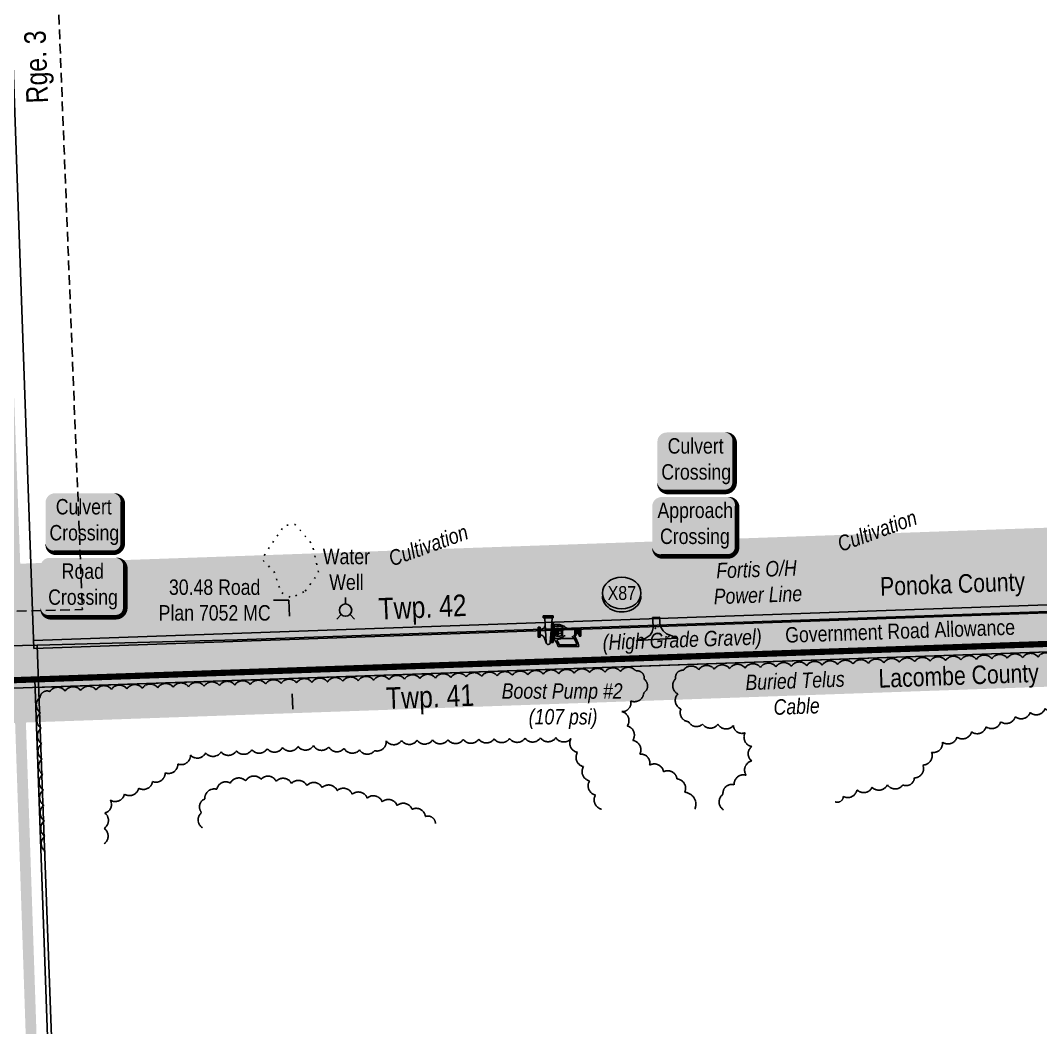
# Model space of a CAD drawing. Extents: x 665644 to 688844, y 5825051 to 5844826.
# Drawn here: x 673879 to 674540, y 5828566 to 5829219 of the extents above; entities that cross this region are included whole.
import ezdxf
from ezdxf.enums import TextEntityAlignment as Align

# ---------------------------------------------------------------- set-up
doc = ezdxf.new("R2010")
doc.units = 0
doc.header["$LTSCALE"] = 5
doc.header["$PDSIZE"] = 0.5
for name, pattern in [('0', [1, 1, 0]), ('BORDER', [44.45, 12.7, -6.35, 12.7, -6.35, 0, -6.35]), ('foc-TOPO', [1, 0.2, -0.8]), ('UG_PIPE', [1.875, 1.25, -0.625])]:
    doc.linetypes.add(name, pattern=pattern)
doc.layers.get('Defpoints').update_dxf_attribs({"color": 9})
doc.layers.add('AS-BOUNDARY', color=7, linetype='BORDER', lineweight=60, true_color=0xcc33ff)
for name, color, linetype in [('AS-PIPE-UG', 44, 'UG_PIPE'), ('AS-POWER', 104, 'foc-POWER'), ('AS-POWER-T', 104, 'Continuous'), ('AS-ROADS', 254, 'Continuous'), ('AS-TELEPHONE', 224, 'foc-TEL'), ('AS-TELEPHONE-T', 224, 'Continuous'), ('CG-NOTES', 7, 'Continuous'), ('D-TXT', 6, 'Continuous'), ('L-33', 7, 'Continuous'), ('L-BD', 7, 'Continuous'), ('L-ROAD-T', 7, 'Continuous'), ('L-SEC', 7, 'Continuous'), ('L-TITLEDB', 4, 'Continuous'), ('L-TITLEDB-T', 4, 'Continuous'), ('P-BUFFER-H 30m', 51, 'Continuous'), ('P-CROSSINGS', 250, 'Continuous'), ('T-BUSH', 110, '0'), ('T-GENERAL', 48, 'foc-TOPO')]:
    doc.layers.add(name, color=color, linetype=linetype)
doc.layers.add('Fresh_POD_to_Rimbey_South', color=7, linetype='Continuous', plot=False)
doc.layers.add('P-PROPOSED-WL4', color=7, linetype='Continuous', true_color=0x5b5bc8)
doc.layers.add('T-TEXT', color=48, linetype='Continuous', lineweight=18)
doc.styles.add('100L', font='ARIALN.TTF', dxfattribs={"height": 11})
doc.styles.add('175L', font='ARIALN.TTF', dxfattribs={"height": 20})
doc.styles.add('240', font='ARIALN.TTF', dxfattribs={"height": 30})
doc.styles.add('80', font='ARIALN.TTF', dxfattribs={"height": 10})
doc.styles.add('80CG', font='ARIALN.TTF', dxfattribs={"height": 10})
doc.styles.add('80L', font='ARIALN.TTF', dxfattribs={"height": 10})
doc.styles.add('80LS', font='ARIALNI.TTF', dxfattribs={"height": 10})
doc.styles.add('Crossing', font='ARIALN.TTF', dxfattribs={"height": 10})
doc.styles.add('foc-LtypeFont', font='ARIALN.TTF', dxfattribs={"height": 7.35})
doc.linetypes.add('foc-POWER', pattern='A,6,-1,["P",foc-LtypeFont,S=0.2,R=0,X=-0.625,Y=-0.75],-1.24,4', length=12.24)
doc.linetypes.add('foc-TEL', pattern='A,2,-1,["T",foc-LtypeFont,S=0.2,R=0,X=-0.425,Y=-0.75],-1.24,8', length=12.24)
doc.linetypes.add('foc-TEL-NOLINE', pattern='A,0,-2,["T",foc-LtypeFont,S=0.2,R=0,X=-0.425,Y=-0.75],-10.24', length=12.24)
doc.dimstyles.new('Compass 5 000', dxfattribs={"dimscale": 5, "dimtxt": 9, "dimasz": 2, "dimexe": 0.2, "dimexo": 0.0625, "dimgap": 0.5, "dimtad": 0, "dimtih": 1, "dimtoh": 1, "dimzin": 0, "dimdsep": 46, "dimtxsty": '80CG', "dimcen": 0.1, "dimse1": 1, "dimse2": 1, "dimclrd": 256, "dimclrt": 256, "dimaunit": 1, "dimadec": 4, "dimazin": 0, "dimtfac": 0.06, "dimtofl": 0, "dimtmove": 0, "dimatfit": 1, "dimfxl": 0.2, "dimtolj": 1, "dimtzin": 0, "dimlwd": -1, "dimarcsym": 0})

# ---------------------------------------------------------------- blocks, each defined once
blk = doc.blocks.new('*U2203')
h = blk.add_hatch(color=59)
edge = h.paths.add_edge_path()
edge.add_line((-21.5, -20), (21.5, -20))
edge.add_arc((21.5, -14), 6, 270, 360)
edge.add_line((27.5, -14), (27.5, 12.5))
edge.add_arc((21.5, 12.5), 6, 0, 90)
edge.add_line((21.5, 18.5), (-21.5, 18.5))
edge.add_arc((-21.5, 12.5), 6, 90, 180)
edge.add_line((-27.5, 12.5), (-27.5, -14))
edge.add_arc((-21.5, -14), 6, 180, 270)
at = {"color": 1, "flags": 128}
blk.add_lwpolyline([(-21.5, -20, 3, 3, 0), (21.5, -20, 3, 3, 0.414214), (27.5, -14, 3, 3, 0), (27.5, 12.5, 3, 0, 0.414214), (21.5, 18.5, 0, 0, 0), (-21.5, 18.5, 0, 0, 0.414214), (-27.5, 12.5, 0, 0, 0), (-27.5, -14, 0, 3, 0.414214)], format="xyseb", close=True, dxfattribs=at)
blk.add_lwpolyline([(-23.92, -61.39, 0, 7.5, 0), (0, 0, 0, 0, 0)], format="xyseb", dxfattribs=at)
at = {"color": 1, "style": '80'}
blk.add_attdef('ENTER_TEXT_001', (-35.99, -5), '', height=10, dxfattribs=at)
blk = doc.blocks.new('*U1229')
h = blk.add_hatch(color=254)
edge = h.paths.add_edge_path()
edge.add_line((-19, -20), (19, -20))
edge.add_arc((19, -14), 6, 270, 360)
edge.add_line((25, -14), (25, 12.5))
edge.add_arc((19, 12.5), 6, 0, 90)
edge.add_line((19, 18.5), (-19, 18.5))
edge.add_arc((-19, 12.5), 6, 90, 180)
edge.add_line((-25, 12.5), (-25, -14))
edge.add_arc((-19, -14), 6, 180, 270)
at = {"color": 160, "flags": 128}
blk.add_lwpolyline([(-19, -20, 3, 3, 0), (19, -20, 3, 3, 0.414214), (25, -14, 3, 3, 0), (25, 12.5, 3, 0, 0.414214), (19, 18.5, 0, 0, 0), (-19, 18.5, 0, 0, 0.414214), (-25, 12.5, 0, 0, 0), (-25, -14, 0, 3, 0.414214)], format="xyseb", close=True, dxfattribs=at)
at = {"color": 160, "style": '80'}
blk.add_attdef('ENTER_TEXT_001', (-26.85, -4.92), '', height=10, dxfattribs=at)
blk = doc.blocks.new('*U2204')
h = blk.add_hatch(color=59)
edge = h.paths.add_edge_path()
edge.add_line((-21.5, -20), (21.5, -20))
edge.add_arc((21.5, -14), 6, 270, 360)
edge.add_line((27.5, -14), (27.5, 12.5))
edge.add_arc((21.5, 12.5), 6, 0, 90)
edge.add_line((21.5, 18.5), (-21.5, 18.5))
edge.add_arc((-21.5, 12.5), 6, 90, 180)
edge.add_line((-27.5, 12.5), (-27.5, -14))
edge.add_arc((-21.5, -14), 6, 180, 270)
at = {"color": 1, "flags": 128}
blk.add_lwpolyline([(-21.5, -20, 3, 3, 0), (21.5, -20, 3, 3, 0.414214), (27.5, -14, 3, 3, 0), (27.5, 12.5, 3, 0, 0.414214), (21.5, 18.5, 0, 0, 0), (-21.5, 18.5, 0, 0, 0.414214), (-27.5, 12.5, 0, 0, 0), (-27.5, -14, 0, 3, 0.414214)], format="xyseb", close=True, dxfattribs=at)
blk.add_lwpolyline([(-42.46, -36.96, 0, 7.5, 0), (0, 0, 0, 0, 0)], format="xyseb", dxfattribs=at)
at = {"color": 1, "style": '80'}
blk.add_attdef('ENTER_TEXT_001', (-35.99, -5), '', height=10, dxfattribs=at)
blk = doc.blocks.new('*D2349')
at = {"layer": 'Defpoints', "color": 0, "transparency": 16777216}
for p in [(674300.88, 5828831.74), (674053.45, 5828823.07), (674301.95, 5828801.39)]:
    blk.add_point(p, dxfattribs=at)
at = {"layer": 'L-TITLEDB-T', "transparency": 16777216}
for p, q in [((674052.73, 5828843.37), (674042.73, 5828843.37)), ((674053.09, 5828833.06), (674052.73, 5828843.37)), ((674054.86, 5828782.72), (674055.21, 5828772.73))]:
    blk.add_line(p, q, dxfattribs=at)
for points in [[(674054.76, 5828833.12), (674051.43, 5828833), (674053.45, 5828823.07)], [(674056.53, 5828782.78), (674053.19, 5828782.66), (674054.51, 5828792.72)]]:
    blk.add_solid(points, dxfattribs=at)
at = {"layer": 'L-TITLEDB-T', "transparency": 16777216, "insert": (674004.61, 5828843.37), "char_height": 10, "attachment_point": 5, "style": '80CG'}
blk.add_mtext('\\A1;30.48 Road\\PPlan 7052 MC', dxfattribs=at)
blk = doc.blocks.new('xing2')
h = blk.add_hatch(color=50)
h.dxf.hatch_style = 1
edge = h.paths.add_edge_path()
edge.add_ellipse((0, 0), major_axis=(-12.5, 0), ratio=0.816297, start_angle=0, end_angle=360)
h = blk.add_hatch(color=250)
h.dxf.hatch_style = 1
edge = h.paths.add_edge_path()
edge.add_ellipse((0, -2.05), major_axis=(-12.5, 0), ratio=0.816297, start_angle=0, end_angle=180)
edge.add_line((12.5, -2.05), (12.5, 0))
edge.add_ellipse((0, 0), major_axis=(-12.5, 0), ratio=0.816297, start_angle=0, end_angle=180, ccw=False)
edge.add_line((-12.5, 0), (-12.5, -2.05))
at = {"color": 250}
blk.add_ellipse((0, 0), major_axis=(-12.5, 0), ratio=0.816297, dxfattribs=at)
blk.add_ellipse((0, -2.05), major_axis=(-12.5, 0), ratio=0.816297, start_param=0, end_param=3.141593, dxfattribs=at)
at = {"color": 250, "style": 'Crossing'}
blk.add_attdef('CROSSING', text='', height=9, dxfattribs=at).set_placement((0.09, 0.02), align=Align.MIDDLE_CENTER)
at = {"color": 250, "style": 'Crossing', "flags": 1}
for tag, p in [('OWNER', (0.09, -12.49)), ('DESCRIPTION', (0.09, -25.77)), ('LOCATION', (0.09, -39.3)), ('DWG_REF', (0.09, -52.84))]:
    blk.add_attdef(tag, text='', height=9, dxfattribs=at).set_placement(p, align=Align.MIDDLE_CENTER)
blk = doc.blocks.new('WAT')
h = blk.add_hatch(color=255)
h.dxf.hatch_style = 1
edge = h.paths.add_edge_path()
edge.add_arc((0, 0), 0.9, 0, 360)
at = {"color": 170}
for p, q in [((0, 0.82), (0, 1.63)), ((-0.58, -0.58), (-1.15, -1.15)), ((0.58, -0.58), (1.15, -1.15))]:
    blk.add_line(p, q, dxfattribs=at)
blk.add_circle((0, 0), 0.8, dxfattribs=at)
blk = doc.blocks.new('A$C32476C2E')
for p, q in [((-61.9, 54.2), (-61.9, 47.2)), ((-61.9, 54.2), (-26.7, 54.2)), ((-61.9, 50.7), (-26.7, 50.7)), ((-61.9, 47.2), (-26.7, 47.2)), ((-51.3, -37.8), (-56.6, 46.4)), ((-37.3, -37.2), (-31, 46.6)), ((-26.7, 47.2), (-26.7, 54.2)), ((-72.4, 15.5), (-79.5, 15.5)), ((-79.5, 15.5), (-79.5, -19.6)), ((-76, 15.5), (-76, -19.6)), ((-72.4, 15.5), (-72.4, -19.6)), ((-32, -2.1), (-32, 33.1)), ((-27.6, 33.1), (-32, 33.1)), ((-27.6, 24.3), (-27.6, 33.1)), ((-27.6, -2.1), (-27.6, 24.3)), ((-23.2, 24.3), (-27.6, 24.3)), ((-23.2, -2.1), (-23.2, 24.3)), ((-19.7, -2.1), (-19.7, 6.8)), ((-19.7, 4.3), (-13.4, 4.3)), ((-13.4, 6.8), (-9.9, 6.8)), ((-13.4, -2.1), (-13.4, 6.8)), ((-9.9, -2.1), (-9.9, 6.8)), ((-9.9, 2.3), (1.4, 2.3)), ((1.4, 4.2), (3.1, 5.9)), ((1.4, -2.1), (1.4, 4.2)), ((3.1, -2.1), (3.1, 8.5)), ((5.3, -2.1), (5.3, 8.8)), ((50.6, 10.2), (29.5, 10.2)), ((47.1, -14.4), (47.1, 10.2)), ((50.6, -14.4), (50.6, 10.2)), ((54.1, 3.2), (50.6, 6.7)), ((54.1, -7.3), (54.1, 3.2)), ((59.4, 2.3), (54.1, 2.3)), ((62.9, 5), (59.4, 5)), ((59.4, -9.1), (59.4, 5)), ((62.9, -16.1), (62.9, 12)), ((62.9, 12), (68.2, 12)), ((68.2, -16.1), (68.2, 12)), ((-72.4, -19.6), (-79.5, -19.6)), ((-51.1, -39.2), (-57.1, -22.7)), ((-32, -2.1), (-32, -37.2)), ((-27.6, -2.1), (-27.6, -28.4)), ((-27.6, -28.4), (-27.6, -37.2)), ((-23.2, -28.4), (-27.6, -28.4)), ((-23.2, -2.1), (-23.2, -28.4)), ((-19.7, -2.1), (-19.7, -10.9)), ((-19.7, -8.4), (-13.4, -8.4)), ((-13.4, -2.1), (-13.4, -10.9)), ((-13.4, -10.9), (-9.9, -10.9)), ((4.3, -24.1), (-10.6, -26.9)), ((-9.9, -2.1), (-9.9, -10.9)), ((-9.9, -6.5), (1.4, -6.5)), ((1.4, -2.1), (1.4, -8.3)), ((1.4, -8.3), (3.1, -10)), ((3.1, -2.1), (3.1, -12.6)), ((4.3, -18.7), (4.3, -24.1)), ((4.3, -24.1), (45.7, -24.1)), ((5.3, -2.1), (5.3, -12.9)), ((50.6, -14.4), (45.3, -14.4)), ((54.1, -7.3), (50.6, -10.8)), ((59.4, -6.5), (54.1, -6.5)), ((62.9, -9.1), (59.4, -9.1)), ((62.9, -16.1), (68.2, -16.1)), ((-27.6, -37.2), (-37.3, -37.2)), ((-10.2, -51.1), (61.2, -51.1)), ((54.9, -45.8), (-6.2, -45.8)), ((4.3, -49), (2.2, -51.1)), ((39.4, -49), (4.3, -49)), ((39.4, -49), (41.5, -51.1))]:
    blk.add_line(p, q)
for centre, radius, start, end in [((-57.3, 46.5), 0.664, 348.3965, 77.2723), ((-30.3, 46.4), 0.729, 94.5399, 183.8661), ((-70.7, 24.3), 16, 263.5945, 348.0269), ((-14.1, -21.6), 46.8, 56.1901, 101.1901), ((-14.1, -21.6), 40.7, 56.1901, 102.9092), ((-13.7, 6), 6.05, 82.5569, 172.5569), ((-13.8, -30.6), 42.6, 66.5291, 88.7878), ((3.5, 13.4), 4.89, 265.5774, 292.9639), ((6.9, 5.5), 3.68, 95.1632, 112.9639), ((13.4, 17.3), 7.11, 226.6908, 273.7462), ((29.2, 35), 24.7, 225.6986, 270.6986), ((-71, -26.8), 14.5, 16.3708, 95.5387), ((-14.1, 17.5), 40.7, 257.0908, 303.8099), ((-52.7, -60.4), 43.5, 12.3381, 47.3381), ((-13.7, -10.1), 6.05, 187.4431, 277.4431), ((-9.9, -30.4), 3.52, 100.7582, 215.0512), ((-13.8, 26.5), 42.6, 271.2122, 293.4709), ((-52.7, -60.4), 48.7, 17.3819, 35.0512), ((3.5, -17.5), 4.89, 67.0361, 94.4226), ((6.9, -9.6), 3.68, 247.0361, 264.8368), ((13.4, -21.5), 7.11, 86.2538, 133.3092), ((-10.2, -60.7), 66.8, 12.8303, 42.6217), ((-10.2, -60.7), 72.1, 7.6217, 42.6217), ((-44.3, -37.5), 7.04, 182.3453, 2.3453)]:
    blk.add_arc(centre, radius, start, end)

msp = doc.modelspace()

# ---------------------------------------------------------------- hatches: boundary and pattern name
at = {"layer": 'AS-ROADS'}
h = msp.add_hatch(color=256, dxfattribs=at)
h.dxf.hatch_style = 1
h.paths.add_polyline_path([(674288.328, 5828832.151), (674292.78, 5828832.418), (674293.314, 5828826.456), (674295.184, 5828823.519), (674297.41, 5828821.562), (674300.882, 5828820.316), (674304.088, 5828818.803), (674278.088, 5828817.112), (674283.608, 5828818.447), (674286.725, 5828820.672), (674288.061, 5828822.896), (674288.684, 5828825.388), (674288.506, 5828830.816)])
at = {"layer": 'P-BUFFER-H 30m'}
h = msp.add_hatch(color=256, dxfattribs=at)
h.dxf.hatch_style = 1
edge = h.paths.add_edge_path()
edge.add_line((666009.192, 5827543.733), (666003.067, 5827535.89))
edge.add_line((666003.067, 5827535.89), (665942.142, 5827473.312))
edge.add_arc((665977.967, 5827438.432), 50, 135.7667, 181.939185)
edge.add_line((665927.996, 5827436.741), (665928.647, 5827417.504))
edge.add_line((665928.647, 5827417.504), (665858.673, 5827415.076))
edge.add_line((665858.673, 5827415.076), (665848.648, 5827703.844))
edge.add_line((665848.648, 5827703.844), (665829.66, 5828249.421))
edge.add_arc((665942.312, 5828253.201), 112.715, 136.013473, 181.921699, ccw=False)
edge.add_line((665861.213, 5828331.48), (665952.824, 5828426.391))
edge.add_arc((666033.077, 5828349.035), 111.465, 92.029947, 136.0531, ccw=False)
edge.add_line((666029.129, 5828460.43), (666763.716, 5828486.374))
edge.add_arc((666761.951, 5828536.343), 50, 272.022692, 335.20661)
edge.add_line((666807.342, 5828515.375), (667390.232, 5828536.212))
edge.add_line((667390.232, 5828536.212), (667545.778, 5828541.674))
edge.add_arc((667589.622, 5828565.71), 50, 208.731337, 271.999633)
edge.add_line((667591.367, 5828515.74), (668192.996, 5828536.745))
edge.add_line((668192.996, 5828536.745), (668987.773, 5828564.747))
edge.add_arc((668986.012, 5828614.716), 50, 272.017842, 335.235753)
edge.add_line((669031.414, 5828593.772), (669696.261, 5828617.102))
edge.add_arc((669740.082, 5828641.18), 50, 208.78768, 272.009739)
edge.add_line((669741.835, 5828591.211), (669818.198, 5828593.891))
edge.add_line((669818.198, 5828593.891), (670620.542, 5828621.926))
edge.add_line((670620.542, 5828621.926), (671177.684, 5828641.55))
edge.add_arc((671175.924, 5828691.519), 50, 272.017221, 298.322672)
edge.add_line((671199.646, 5828647.505), (671317.002, 5828651.615))
edge.add_line((671317.002, 5828651.615), (671420.483, 5828655.241))
edge.add_arc((671441.065, 5828700.808), 50, 245.69213, 272.006668)
edge.add_line((671442.816, 5828650.839), (672244.847, 5828678.94))
edge.add_line((672244.847, 5828678.94), (672264.955, 5828679.647))
edge.add_line((672264.955, 5828679.647), (673067.43, 5828707.876))
edge.add_line((673067.43, 5828707.876), (673434.856, 5828720.801))
edge.add_arc((673433.098, 5828770.77), 50, 272.014618, 335.237588)
edge.add_line((673478.5, 5828749.827), (673868.927, 5828763.561))
edge.add_line((673868.927, 5828763.561), (673889.027, 5828764.268))
edge.add_line((673889.027, 5828764.268), (674693.164, 5828792.467))
edge.add_line((674693.164, 5828792.467), (675500.312, 5828820.755))
edge.add_arc((675498.561, 5828870.724), 50, 272.007238, 280.2186)
edge.add_arc((675512.664, 5828871.243), 50, 263.992744, 272.089817)
edge.add_line((675514.487, 5828821.276), (675529.103, 5828821.809))
edge.add_arc((675572.891, 5828845.947), 50, 208.865365, 272.090012)
edge.add_line((675574.715, 5828795.98), (676318.375, 5828823.119))
edge.add_arc((676316.552, 5828873.086), 50, 272.090012, 298.401966)
edge.add_line((676340.335, 5828829.104), (676355.733, 5828829.666))
edge.add_arc((676376.247, 5828875.264), 50, 245.777107, 272.090777)
edge.add_line((676378.071, 5828825.297), (677089.349, 5828851.264))
edge.add_line((677089.349, 5828851.264), (677192.264, 5828855.477))
edge.add_line((677192.264, 5828855.477), (677189.938, 5828908.346))
edge.add_arc((677139.986, 5828906.148), 50, 2.519115, 92.090777)
edge.add_line((677138.162, 5828956.115), (676399.458, 5828929.147))
edge.add_arc((676378.945, 5828883.548), 50, 65.778516, 92.089536)
edge.add_line((676377.122, 5828933.515), (676311.431, 5828931.118))
edge.add_arc((676313.254, 5828881.152), 50, 92.089536, 118.402505)
edge.add_line((676289.471, 5828925.133), (675618.565, 5828900.649))
edge.add_arc((675574.778, 5828876.511), 50, 28.865443, 92.089939)
edge.add_line((675572.954, 5828926.478), (675563.641, 5828926.138))
edge.add_line((675563.641, 5828926.138), (675558.345, 5829067.321))
edge.add_arc((675508.381, 5829065.447), 50, 2.148269, 92.148212)
edge.add_line((675506.506, 5829115.412), (675486.408, 5829114.658))
edge.add_arc((675488.282, 5829064.693), 50, 92.148212, 182.148281)
edge.add_line((675438.317, 5829062.819), (675443.606, 5828921.831))
edge.add_line((675443.606, 5828921.831), (674689.556, 5828895.403))
edge.add_line((674689.556, 5828895.403), (673885.412, 5828867.204))
edge.add_line((673885.412, 5828867.204), (673865.306, 5828866.497))
edge.add_line((673865.306, 5828866.497), (673427.271, 5828851.088))
edge.add_arc((673429.028, 5828801.119), 50, 92.014647, 155.237557)
edge.add_line((673383.626, 5828822.062), (673063.809, 5828810.812))
edge.add_line((673063.809, 5828810.812), (672261.334, 5828782.583))
edge.add_line((672261.334, 5828782.583), (672241.233, 5828781.876))
edge.add_line((672241.233, 5828781.876), (671464.35, 5828754.656))
edge.add_arc((671443.768, 5828709.089), 50, 65.691921, 92.006853)
edge.add_line((671442.017, 5828759.058), (671313.396, 5828754.551))
edge.add_line((671313.396, 5828754.551), (671174.332, 5828749.681))
edge.add_arc((671176.082, 5828699.712), 50, 92.005828, 118.333837)
edge.add_line((671152.351, 5828743.722), (670616.93, 5828724.863))
edge.add_line((670616.93, 5828724.863), (669814.594, 5828696.828))
edge.add_line((669814.594, 5828696.828), (669785.832, 5828695.818))
edge.add_arc((669742.011, 5828671.74), 50, 28.787701, 92.009719)
edge.add_line((669740.258, 5828721.709), (669011.371, 5828696.132))
edge.add_arc((669013.124, 5828646.163), 50, 92.009719, 92.155612)
edge.add_line((669011.243, 5828696.128), (668980.075, 5828694.954))
edge.add_arc((668981.956, 5828644.99), 50, 92.155612, 155.142438)
edge.add_line((668936.588, 5828666.008), (668189.385, 5828639.682))
edge.add_line((668189.385, 5828639.682), (667635.387, 5828620.34))
edge.add_arc((667591.538, 5828596.314), 50, 28.718841, 92.011346)
edge.add_line((667589.783, 5828646.283), (667386.586, 5828639.147))
edge.add_line((667386.586, 5828639.147), (666756.08, 5828616.609))
edge.add_arc((666757.866, 5828566.641), 50, 92.047269, 155.180377)
edge.add_line((666712.484, 5828587.629), (666025.494, 5828563.366))
edge.add_arc((666033.062, 5828349.069), 214.43, 92.022692, 136.045845)
edge.add_line((665878.694, 5828497.902), (665787.104, 5828403.013))
edge.add_arc((665942.312, 5828253.201), 215.715, 136.013473, 181.934244)
edge.add_arc((665776.691, 5828247.607), 50, 181.934244, 181.99327)
edge.add_line((665726.721, 5828245.868), (665745.71, 5827700.266))
edge.add_line((665745.71, 5827700.266), (665757.47, 5827361.533))
edge.add_line((665757.47, 5827361.533), (665757.574, 5827358.535))
edge.add_arc((665807.544, 5827360.27), 50, 181.988415, 271.9875)
edge.add_line((665809.278, 5827310.3), (665862.247, 5827312.138))
edge.add_line((665862.247, 5827312.138), (665985.206, 5827316.405))
edge.add_arc((665983.472, 5827366.375), 50, 271.9875, 362.042067)
edge.add_line((666033.441, 5827368.156), (666032.177, 5827403.589))
edge.add_line((666032.177, 5827403.589), (666031.701, 5827417.647))
edge.add_line((666031.701, 5827417.647), (666072.442, 5827459.493))
edge.add_line((666072.442, 5827459.493), (666106.054, 5827458.849))
edge.add_arc((666107.012, 5827508.84), 50, 268.901432, 294.660224)
edge.add_line((666127.874, 5827463.4), (666172.459, 5827483.869))
edge.add_line((666172.459, 5827483.869), (666350.016, 5827525.676))
edge.add_arc((666338.557, 5827574.345), 50, 283.2493, 405.413231)
edge.add_line((666373.656, 5827609.954), (666371.132, 5827612.442))
edge.add_arc((666336.033, 5827576.833), 50, 45.413231, 103.2493)
edge.add_line((666324.573, 5827625.502), (666143.698, 5827582.914))
edge.add_arc((666155.158, 5827534.245), 50, 103.2493, 114.660224)
edge.add_line((666134.296, 5827579.685), (666133.685, 5827579.404))
edge.add_arc((666084.581, 5827569.982), 50, 10.861937, 62.58611)
edge.add_line((666107.602, 5827614.367), (666099.432, 5827618.605))
edge.add_arc((666076.411, 5827574.22), 50, 62.58611, 152.58611)
edge.add_line((666032.026, 5827597.24), (666030.645, 5827594.577))
edge.add_arc((666075.03, 5827571.557), 50, 152.58611, 184.80847)
edge.add_line((666025.206, 5827567.365), (666021.831, 5827559.92))
edge.add_line((666021.831, 5827559.92), (666009.192, 5827543.733))
at = {"layer": 'P-PROPOSED-WL4'}
h = msp.add_hatch(color=256, dxfattribs=at)
h.dxf.hatch_style = 1
edge = h.paths.add_edge_path()
edge.add_line((677138.894, 5828906.615), (676379.135, 5828878.371))
edge.add_line((676379.135, 5828878.371), (676378.945, 5828883.548))
edge.add_line((676378.945, 5828883.548), (676313.254, 5828881.152))
edge.add_line((676313.254, 5828881.152), (676313.444, 5828875.975))
edge.add_line((676313.444, 5828875.975), (675575.78, 5828849.054))
edge.add_line((675575.78, 5828849.054), (675574.778, 5828876.511))
edge.add_line((675574.778, 5828876.511), (675515.549, 5828874.35))
edge.add_line((675515.549, 5828874.35), (675508.381, 5829065.447))
edge.add_line((675508.381, 5829065.447), (675488.282, 5829064.693))
edge.add_line((675488.282, 5829064.693), (675495.45, 5828873.617))
edge.add_line((675495.45, 5828873.617), (674691.307, 5828845.434))
edge.add_line((674691.307, 5828845.434), (673887.164, 5828817.235))
edge.add_line((673887.164, 5828817.235), (673867.064, 5828816.528))
edge.add_line((673867.064, 5828816.528), (673429.028, 5828801.119))
edge.add_line((673429.028, 5828801.119), (673429.994, 5828773.662))
edge.add_line((673429.994, 5828773.662), (673065.567, 5828760.843))
edge.add_line((673065.567, 5828760.843), (672263.092, 5828732.614))
edge.add_line((672263.092, 5828732.614), (672242.991, 5828731.907))
edge.add_line((672242.991, 5828731.907), (671443.955, 5828703.911))
edge.add_line((671443.955, 5828703.911), (671443.768, 5828709.089))
edge.add_line((671443.768, 5828709.089), (671315.147, 5828704.582))
edge.add_line((671315.147, 5828704.582), (671176.082, 5828699.712))
edge.add_line((671176.082, 5828699.712), (671173.893, 5828694.449))
edge.add_line((671173.893, 5828694.449), (670618.69, 5828674.894))
edge.add_line((670618.69, 5828674.894), (669816.34, 5828646.858))
edge.add_line((669816.34, 5828646.858), (669742.974, 5828644.284))
edge.add_line((669742.974, 5828644.284), (669742.011, 5828671.74))
edge.add_line((669742.011, 5828671.74), (669013.124, 5828646.163))
edge.add_line((669013.124, 5828646.163), (668981.956, 5828644.99))
edge.add_line((668981.956, 5828644.99), (668982.91, 5828617.609))
edge.add_line((668982.91, 5828617.609), (668191.145, 5828589.713))
edge.add_line((668191.145, 5828589.713), (667592.514, 5828568.812))
edge.add_line((667592.514, 5828568.812), (667591.538, 5828596.314))
edge.add_line((667591.538, 5828596.314), (667388.341, 5828589.178))
edge.add_line((667388.341, 5828589.178), (666757.866, 5828566.641))
edge.add_line((666757.866, 5828566.641), (666758.846, 5828539.235))
edge.add_line((666758.846, 5828539.235), (666027.258, 5828513.397))
edge.add_arc((666033.062, 5828349.069), 164.43, 92.022692, 136.045845)
edge.add_line((665914.689, 5828463.198), (665823.079, 5828368.288))
edge.add_arc((665942.312, 5828253.201), 165.715, 136.013473, 181.934244)
edge.add_line((665776.691, 5828247.607), (665795.68, 5827702.005))
edge.add_line((665795.68, 5827702.005), (665807.44, 5827363.268))
edge.add_line((665807.44, 5827363.268), (665807.544, 5827360.27))
edge.add_line((665807.544, 5827360.27), (665810.542, 5827360.374))
edge.add_line((665810.542, 5827360.374), (665798.678, 5827702.109))
edge.add_line((665798.678, 5827702.109), (665779.689, 5828247.71))
edge.add_arc((665942.312, 5828253.201), 162.715, 136.013473, 181.933702, ccw=False)
edge.add_line((665825.238, 5828366.205), (665916.849, 5828461.115))
edge.add_arc((666033.062, 5828349.069), 161.43, 92.022692, 136.045845, ccw=False)
edge.add_line((666027.364, 5828510.399), (666761.951, 5828536.343))
edge.add_line((666761.951, 5828536.343), (666760.971, 5828563.75))
edge.add_line((666760.971, 5828563.75), (667388.446, 5828586.18))
edge.add_line((667388.446, 5828586.18), (667588.646, 5828593.211))
edge.add_line((667588.646, 5828593.211), (667589.622, 5828565.71))
edge.add_line((667589.622, 5828565.71), (668191.251, 5828586.715))
edge.add_line((668191.251, 5828586.715), (668986.012, 5828614.716))
edge.add_line((668986.012, 5828614.716), (668985.058, 5828642.104))
edge.add_line((668985.058, 5828642.104), (669013.233, 5828643.165))
edge.add_line((669013.233, 5828643.165), (669739.118, 5828668.637))
edge.add_line((669739.118, 5828668.637), (669740.082, 5828641.18))
edge.add_line((669740.082, 5828641.18), (669816.445, 5828643.86))
edge.add_line((669816.445, 5828643.86), (670618.796, 5828671.896))
edge.add_line((670618.796, 5828671.896), (671175.924, 5828691.519))
edge.add_line((671175.924, 5828691.519), (671178.112, 5828696.781))
edge.add_line((671178.112, 5828696.781), (671315.252, 5828701.584))
edge.add_line((671315.252, 5828701.584), (671440.878, 5828705.986))
edge.add_line((671440.878, 5828705.986), (671441.065, 5828700.808))
edge.add_line((671441.065, 5828700.808), (672243.096, 5828728.909))
edge.add_line((672243.096, 5828728.909), (672263.197, 5828729.616))
edge.add_line((672263.197, 5828729.616), (673065.672, 5828757.845))
edge.add_line((673065.672, 5828757.845), (673433.098, 5828770.77))
edge.add_line((673433.098, 5828770.77), (673432.132, 5828798.227))
edge.add_line((673432.132, 5828798.227), (673867.169, 5828813.53))
edge.add_line((673867.169, 5828813.53), (673887.269, 5828814.237))
edge.add_line((673887.269, 5828814.237), (674691.412, 5828842.436))
edge.add_line((674691.412, 5828842.436), (675498.561, 5828870.724))
edge.add_line((675498.561, 5828870.724), (675491.393, 5829061.808))
edge.add_line((675491.393, 5829061.808), (675505.495, 5829062.337))
edge.add_line((675505.495, 5829062.337), (675512.663, 5828871.243))
edge.add_line((675512.663, 5828871.243), (675571.889, 5828873.404))
edge.add_line((675571.889, 5828873.404), (675572.891, 5828845.947))
edge.add_line((675572.891, 5828845.947), (676316.552, 5828873.086))
edge.add_line((676316.552, 5828873.086), (676316.362, 5828878.263))
edge.add_line((676316.362, 5828878.263), (676376.057, 5828880.441))
edge.add_line((676376.057, 5828880.441), (676376.247, 5828875.264))
edge.add_line((676376.247, 5828875.264), (677139.026, 5828903.618))
edge.add_line((677139.026, 5828903.618), (677138.894, 5828906.615))

# ---------------------------------------------------------------- linework, layer by layer
at = {"layer": 'AS-BOUNDARY', "flags": 128}
msp.add_lwpolyline([(681195.742, 5828960.591, 4, 4, 0), (681192.499, 5829060.528, 4, 4, 0), (680369.563, 5829029.677, 4, 4, 0), (678766.25, 5828968.46, 4, 4, 0), (678746.151, 5828967.743, 4, 4, 0), (677140.879, 5828908.866, 4, 4, 0), (677020.961, 5828904.489, 4, 4, 0), (675516.497, 5828849.073, 4, 4, 0), (673867.961, 5828791.251, 4, 4, 0), (673065.485, 5828763.022, 4, 4, 0), (673097.964, 5827861.148, 0, 0, 0)], format="xyseb", dxfattribs=at)
at = {"layer": 'AS-PIPE-UG', "flags": 128}
msp.add_lwpolyline([(673876.491, 5828836.169), (673918.873, 5828837.223), (673884.042, 5829717.688)], dxfattribs=at)
at = {"layer": 'AS-POWER', "flags": 128}
for points in [[(670637.829, 5828703.181), (672057.335, 5828752.892), (672207.812, 5828758.164), (672266.275, 5828765.138), (672370.585, 5828768.816), (673194.147, 5828798.334), (673889.562, 5828814.203), (674019.339, 5828817.61), (674643.868, 5828839.513), (674698.924, 5828841.383), (675111.536, 5828855.405), (675430.336, 5828866.166), (675518.855, 5828870.32), (675945.041, 5828884.632), (676075.8, 5828889.181), (676180.688, 5828894.105), (676398.918, 5828903.205), (677118.975, 5828928.722)], [(673923.554, 5827887.8), (673909.17, 5828279.893), (673892.877, 5828723.867), (673890.684, 5828783.62), (673889.562, 5828814.203)]]:
    msp.add_lwpolyline(points, dxfattribs=at)
at = {"layer": 'AS-ROADS', "flags": 128}
for points, const_width in [([(673908.609, 5827887.266), (673877.764, 5828794.592), (673855.322, 5829407.252), (673843.25, 5829716.282)], 7), ([(670206.753, 5828670.714), (671097.785, 5828702.772), (671508.703, 5828717.383), (671944.829, 5828730.351), (672348.434, 5828744.429), (673040.114, 5828768.916), (673422.48, 5828782.995), (673966.192, 5828801.534), (674466.585, 5828821.248), (674979.12, 5828837.921), (675553.281, 5828858.67), (676169.719, 5828880.18), (676766.478, 5828903.213), (677019.621, 5828911.693)], 8)]:
    msp.add_lwpolyline(points, dxfattribs=dict(at, const_width=const_width))
msp.add_lwpolyline([(674288.328, 5828832.151), (674292.78, 5828832.418), (674293.314, 5828826.456), (674295.184, 5828823.519), (674297.41, 5828821.562), (674300.882, 5828820.316), (674304.088, 5828818.803), (674278.088, 5828817.112), (674283.608, 5828818.447), (674286.725, 5828820.672), (674288.061, 5828822.896), (674288.684, 5828825.388), (674288.506, 5828830.816)], close=True, dxfattribs=at)
at = {"layer": 'AS-TELEPHONE', "linetype": 'foc-TEL-NOLINE', "flags": 128}
msp.add_lwpolyline([(672243.096, 5828728.909), (673065.672, 5828757.845), (673868.146, 5828786.073), (674692.432, 5828814.979), (675496.618, 5828843.164), (676318.379, 5828873.152), (677020.187, 5828898.772), (677120.019, 5828902.417), (678041.168, 5828936.208)], dxfattribs=at)
at = {"layer": 'Fresh_POD_to_Rimbey_South', "color": 6}
msp.add_point((674290.272, 5828824.979), dxfattribs=at)
at = {"layer": 'L-SEC', "flags": 128}
for points in [[(673887.348, 5828812.057), (673858.791, 5829616.758)], [(673887.348, 5828812.057), (674691.496, 5828840.257)], [(674692.23, 5828820.157), (673888.062, 5828791.956)], [(673916.526, 5827987.613), (673888.062, 5828791.956)]]:
    msp.add_lwpolyline(points, dxfattribs=at)
at = {"layer": 'L-TITLEDB', "flags": 128}
for points in [[(673887.164, 5828817.235), (674691.307, 5828845.434)], [(674692.432, 5828814.979), (673888.247, 5828786.778)]]:
    msp.add_lwpolyline(points, dxfattribs=at)
at = {"layer": 'T-BUSH', "flags": 128}
for points in [[(674334.244, 5828707.508, -0.5205671), (674334.005, 5828717.505, -0.5205671), (674341.253, 5828723.734, -0.5205671), (674348.995, 5828729.899, -0.5205671), (674352.711, 5828739.183, -0.5205671), (674352.794, 5828748.474, -0.5205671), (674348.393, 5828757.454, -0.5205671), (674340.761, 5828762.138, -0.5205671), (674330.787, 5828762.861, -0.5205671), (674320.821, 5828763.057, -0.5205671), (674311.836, 5828764.553, -0.5205671), (674306.758, 5828772.764, -0.5205671), (674304.77, 5828782.564, -0.5205671), (674303.376, 5828792.408, -0.5205671), (674308.372, 5828797.87, -0.5205671), (674318.365, 5828798.244, -0.5205671), (674328.358, 5828798.618, -0.5205671), (674338.351, 5828798.992, -0.5205671), (674348.344, 5828799.366, -0.5205671), (674358.337, 5828799.74, -0.5205671), (674368.33, 5828800.114, -0.5205671), (674378.323, 5828800.488, -0.5205671), (674388.316, 5828800.861, -0.5205671), (674398.309, 5828801.235, -0.5205671), (674408.302, 5828801.609, -0.5205671), (674418.295, 5828801.983, -0.5205671), (674428.288, 5828802.357, -0.5205671), (674438.281, 5828802.731, -0.5205671), (674448.274, 5828803.105, -0.5205671), (674458.267, 5828803.479, -0.5205671), (674468.26, 5828803.853, -0.5205671), (674478.253, 5828804.227, -0.5205671), (674488.246, 5828804.601, -0.5205671), (674498.239, 5828804.975, -0.5205671), (674508.232, 5828805.349, -0.5205671), (674518.225, 5828805.723, -0.5205671), (674528.218, 5828806.097, -0.5205671), (674538.211, 5828806.471, -0.5205671), (674548.204, 5828806.845, -0.5205671), (674558.197, 5828807.219, -0.5205671), (674568.19, 5828807.593, -0.5205671), (674577.071, 5828806.682, -0.5205671), (674578.131, 5828796.738, -0.5205671), (674579.192, 5828786.795, -0.5205671), (674580.252, 5828776.851, -0.5205671), (674572.332, 5828774.982, -0.5205671), (674562.344, 5828775.407, -0.5205671), (674552.393, 5828775.563, -0.5205671), (674542.722, 5828773.019, -0.5205671), (674533.051, 5828770.475, -0.5205671), (674523.413, 5828767.822, -0.5205671), (674513.977, 5828764.513, -0.5205671), (674504.54, 5828761.204, -0.5205671), (674495.103, 5828757.895, -0.5205671), (674485.667, 5828754.585, -0.5205671), (674476.23, 5828751.276, -0.5205671), (674469.185, 5828744.77, -0.5205671), (674463.614, 5828736.465, -0.5205671), (674458.044, 5828728.16, -0.5205671), (674450.552, 5828723.547, -0.5205671), (674440.562, 5828723.606, -0.5205671), (674430.684, 5828722.047, -0.5205671), (674420.807, 5828720.488, -0.5205671), (674411.998, 5828716.141, -0.5205671), (674406.76, 5828712.636, -0.5205671)], [(673895.012, 5828680.391, -0.5205671), (673894.658, 5828690.384, -0.5205671), (673894.305, 5828700.378, -0.5205671), (673893.951, 5828710.372, -0.5205671), (673893.598, 5828720.366, -0.5205671), (673893.244, 5828730.359, -0.5205671), (673892.891, 5828740.353, -0.5205671), (673892.537, 5828750.347, -0.5205671), (673892.184, 5828760.341, -0.5205671), (673891.831, 5828770.334, -0.5205671), (673891.477, 5828780.328, -0.5205671), (673897.788, 5828784.111, -0.5205671), (673907.782, 5828784.461, -0.5205671), (673917.776, 5828784.812, -0.5205671), (673927.77, 5828785.162, -0.5205671), (673937.764, 5828785.513, -0.5205671), (673947.758, 5828785.863, -0.5205671), (673957.751, 5828786.214, -0.5205671), (673967.745, 5828786.564, -0.5205671), (673977.739, 5828786.914, -0.5205671), (673987.733, 5828787.265, -0.5205671), (673997.727, 5828787.615, -0.5205671), (674007.721, 5828787.966, -0.5205671), (674017.715, 5828788.316, -0.5205671), (674027.708, 5828788.667, -0.5205671), (674037.702, 5828789.017, -0.5205671), (674047.696, 5828789.368, -0.5205671), (674057.69, 5828789.718, -0.5205671), (674067.684, 5828790.069, -0.5205671), (674077.678, 5828790.419, -0.5205671), (674087.672, 5828790.77, -0.5205671), (674097.665, 5828791.12, -0.5205671), (674107.659, 5828791.47, -0.5205671), (674117.653, 5828791.821, -0.5205671), (674127.647, 5828792.171, -0.5205671), (674137.641, 5828792.522, -0.5205671), (674147.635, 5828792.872, -0.5205671), (674157.629, 5828793.223, -0.5205671), (674167.622, 5828793.573, -0.5205671), (674177.616, 5828793.924, -0.5205671), (674187.61, 5828794.274, -0.5205671), (674197.604, 5828794.625, -0.5205671), (674207.598, 5828794.975, -0.5205671), (674217.592, 5828795.326, -0.5205671), (674227.586, 5828795.676, -0.5205671), (674237.579, 5828796.026, -0.5205671), (674247.573, 5828796.377, -0.5205671), (674257.567, 5828796.727, -0.5205671), (674267.561, 5828797.078, -0.5205671), (674277.555, 5828797.428, -0.5205671), (674282.984, 5828792.099, -0.5205671), (674282.667, 5828783.217, -0.5205671), (674274.117, 5828778.03, -0.5205671), (674268.51, 5828771.155, -0.5205671), (674272.023, 5828761.792, -0.5205671), (674275.546, 5828752.434, -0.5205671), (674280.099, 5828743.531, -0.5205671), (674286.477, 5828736.411, -0.5205671), (674295.523, 5828732.149, -0.5205671), (674304.194, 5828727.477, -0.5205671), (674309.235, 5828718.841, -0.5205671), (674315.713, 5828707.742, -0.5205671)], [(674255.358, 5828707.814, -0.5205671), (674251.455, 5828717.021, -0.5205671), (674247.552, 5828726.228, -0.5205671), (674243.648, 5828735.435, -0.5205671), (674239.745, 5828744.641, -0.5205671), (674235.577, 5828753.685, -0.5205671), (674225.756, 5828754.266, -0.5205671), (674215.758, 5828754.072, -0.5205671), (674205.76, 5828753.879, -0.5205671), (674195.762, 5828753.686, -0.5205671), (674185.764, 5828753.492, -0.5205671), (674175.765, 5828753.299, -0.5205671), (674165.767, 5828753.105, -0.5205671), (674155.769, 5828752.912, -0.5205671), (674145.771, 5828752.719, -0.5205671), (674135.773, 5828752.525, -0.5205671), (674125.775, 5828752.332, -0.5205671), (674115.777, 5828752.137, -0.5205671), (674108.29, 5828745.758, -0.5205671), (674098.468, 5828746.306, -0.5205671), (674088.51, 5828747.227, -0.5205671), (674078.553, 5828748.149, -0.5205671), (674068.595, 5828749.07, -0.5205671), (674058.619, 5828748.457, -0.5205671), (674048.643, 5828747.766, -0.5205671), (674038.667, 5828747.075, -0.5205671), (674028.691, 5828746.384, -0.5205671), (674018.715, 5828745.693, -0.5205671), (674008.739, 5828745.002, -0.5205671), (673998.763, 5828744.311, -0.5205671), (673989.031, 5828742.807, -0.5205671), (673980.816, 5828737.106, -0.5205671), (673972.601, 5828731.404, -0.5205671), (673964.385, 5828725.702, -0.5205671), (673955.374, 5828721.456, -0.5205671), (673946.142, 5828717.612, -0.5205671), (673936.911, 5828713.767, -0.5205671), (673933.419, 5828705.432, -0.5205671), (673932.96, 5828695.446, -0.5205671), (673932.96, 5828685.395, -0.5205671)], [(673996.785, 5828695.734, -0.5205671), (673996.179, 5828705.716, -0.5205671), (673998.235, 5828714.514, -0.5205671), (674006.054, 5828720.748, -0.5205671), (674014.797, 5828724.816, -0.5205671), (674024.708, 5828726.146, -0.5205671), (674034.619, 5828727.326, -0.5205671), (674044.525, 5828725.958, -0.5205671), (674054.431, 5828724.59, -0.5205671), (674064.337, 5828723.221, -0.5205671), (674074.243, 5828721.853, -0.5205671), (674084.045, 5828719.95, -0.5205671), (674093.745, 5828717.518, -0.5205671), (674103.445, 5828715.087, -0.5205671), (674113.145, 5828712.655, -0.5205671), (674122.844, 5828710.224, -0.5205671), (674132.544, 5828707.792, -0.5205671), (674141.208, 5828703.077, -0.5205671), (674147.671, 5828698.594, -0.5205671)]]:
    msp.add_lwpolyline(points, format="xyb", dxfattribs=at)
at = {"layer": 'T-GENERAL', "flags": 128}
msp.add_lwpolyline([(674063.356, 5828849.19), (674071.938, 5828861.021), (674068.091, 5828879.064), (674056.845, 5828892.374), (674049.742, 5828891.782), (674040.272, 5828877.88), (674035.24, 5828869.894), (674043.231, 5828861.613), (674047.67, 5828848.303), (674054.477, 5828844.753)], close=True, dxfattribs=at)

# ---------------------------------------------------------------- block references
for name, p, xscale, yscale, zscale in [('WAT', (674089.436, 5828836.87), 5.000620076889534, 5.000620076889534, 5.000620076889534), ('A$C32476C2E', (674229.083, 5828822.942), 0.1874906238373565, 0.1874906238373565, 0.1874906238373565)]:
    msp.add_blockref(name, p, dxfattribs=dict(xscale=xscale, yscale=yscale, zscale=zscale))
at = {"layer": 'CG-NOTES'}
ref = msp.add_blockref('*U1229', (674316.529, 5828933.51), dxfattribs=dict(at, xscale=1.000119014162687, yscale=1.000119014162687, zscale=1.000119014162687))
ref.add_attrib('ENTER_TEXT_001', 'Culvert', (674298.147, 5828938.314), dxfattribs={"layer": '0', "color": 160, "height": 10.0012, "style": '80'})
ref.add_attrib('ENTER_TEXT_002', 'Crossing', (674294.05, 5828921.468), dxfattribs={"layer": '0', "color": 160, "height": 10.0012, "style": '80'})
ref = msp.add_blockref('*U1229', (673920.038, 5828894.099), dxfattribs=dict(at, xscale=1.000119014162687, yscale=1.000119014162687, zscale=1.000119014162687))
ref.add_attrib('ENTER_TEXT_001', 'Culvert', (673901.655, 5828898.903), dxfattribs={"layer": '0', "color": 160, "height": 10.0012, "style": '80'})
ref.add_attrib('ENTER_TEXT_002', 'Crossing', (673897.559, 5828882.057), dxfattribs={"layer": '0', "color": 160, "height": 10.0012, "style": '80'})
ref = msp.add_blockref('*U2203', (674315.688, 5828891.687), dxfattribs=dict(at, xscale=0.9990699345404985, yscale=0.9990699345404985, zscale=0.9990699345404985))
ref.add_attrib('ENTER_TEXT_001', 'Approach', (674291.587, 5828896.574), dxfattribs={"layer": '0', "color": 1, "height": 9.9907, "style": '80'})
ref.add_attrib('ENTER_TEXT_002', 'Crossing', (674293.233, 5828879.746), dxfattribs={"layer": '0', "color": 1, "height": 9.9907, "style": '80'})
ref = msp.add_blockref('*U2204', (673919.196, 5828852.276), dxfattribs=dict(at, xscale=0.9990699345404985, yscale=0.9990699345404985, zscale=0.9990699345404985))
ref.add_attrib('ENTER_TEXT_001', 'Road', (673905.498, 5828857.164), dxfattribs={"layer": '0', "color": 1, "height": 9.9907, "style": '80'})
ref.add_attrib('ENTER_TEXT_002', 'Crossing', (673896.741, 5828840.335), dxfattribs={"layer": '0', "color": 1, "height": 9.9907, "style": '80'})
at = {"layer": 'P-CROSSINGS'}
msp.add_blockref('xing2', (674268.39, 5828847.955), dxfattribs=at).add_auto_attribs({'CROSSING': 'X87'})

# ---------------------------------------------------------------- texts
at = {"color": 170, "insert": (674090.006, 5828863.243), "char_height": 10.0012, "attachment_point": 5, "style": '80L'}
msp.add_mtext_dynamic_manual_height_columns('Water\\PWell ', width=56.7074, gutter_width=47.5, heights=[0], dxfattribs=at)
at = {"layer": 'AS-POWER-T', "insert": (674326.904, 5828867.328), "char_height": 10, "attachment_point": 1, "rotation": 2.049216, "style": '175L'}
msp.add_mtext_dynamic_manual_height_columns('\\pi2.5534;{\\fArial Narrow|b0|i1|c0|p34;Fortis O/H\\P\\pi0.32626;Power Line}', width=57.1191, gutter_width=100, heights=[0], dxfattribs=at)
at = {"layer": 'AS-TELEPHONE-T', "insert": (674348.717, 5828794.978), "char_height": 10, "attachment_point": 1, "rotation": 2.09345, "style": '175L'}
msp.add_mtext_dynamic_manual_height_columns('\\pi-0.32836;{\\fArial Narrow|b0|i1|c0|p34;Buried Telus \\P\\pi17.264;Cable}', width=63.12909, gutter_width=100, heights=[0], dxfattribs=at)
at = {"layer": 'D-TXT', "color": 3, "char_height": 14, "attachment_point": 1, "style": '80L'}
for s, width, insert, rotation in [('Rge. 3', 63.86109, (673882.642, 5829165.083), 91.910264), ('Twp. 42', 101.3954, (674110.535, 5828844.647), 2.505158), ('Twp. 41', 101.3954, (674115.42, 5828786.717), 2.19753)]:
    msp.add_mtext_dynamic_manual_height_columns(s, width=width, gutter_width=47.5, heights=[0], dxfattribs=dict(at, insert=insert, rotation=rotation))
at = {"layer": 'L-33', "color": 200, "linetype": 'Continuous', "true_color": 0xcc33ff, "char_height": 12, "attachment_point": 5, "rotation": 2.09345, "style": '240'}
for s, width, insert in [('Ponoka County', 200.50254, (674482.84, 5828852.065)), ('Lacombe County', 201.24694, (674486.779, 5828792.66))]:
    msp.add_mtext_dynamic_manual_height_columns(s, width=width, gutter_width=45, heights=[0], dxfattribs=dict(at, insert=insert))
at = {"layer": 'L-BD', "insert": (674190.328, 5828789.457), "char_height": 10.00412, "attachment_point": 1, "style": '100L'}
msp.add_mtext_dynamic_manual_height_columns('\\pi0.29423;{\\fArial Narrow|b0|i1|c0|p34;Boost Pump #2 \\P\\pi17.784;(107 psi)}', width=78.52645, gutter_width=55, heights=[0], dxfattribs=at)
at = {"layer": 'L-ROAD-T', "style": '80L'}
msp.add_text('Government Road Allowance', height=10, rotation=2.022794, dxfattribs=at).set_placement((674448.784, 5828823.328), align=Align.MIDDLE_CENTER)
at = {"layer": 'T-TEXT', "style": '80LS'}
for s, rotation, p in [('Cultivation', 20, (674433.879, 5828888.389)), ('Cultivation', 20, (674143.028, 5828878.939)), ('(High Grade Gravel)', 2.022794, (674307.56, 5828817.795))]:
    msp.add_text(s, height=10, rotation=rotation, dxfattribs=at).set_placement(p, align=Align.MIDDLE_CENTER)

# ---------------------------------------------------------------- dimensions: what is measured, and where the dimension line sits
at = {"layer": 'L-TITLEDB-T', "color": 3}
dim = msp.add_linear_dim(base=(674053.445, 5828823.067), p1=(674301.948, 5828801.393), p2=(674300.884, 5828831.743), angle=92.008198, text='30.48 Road\\PPlan 7052 MC', dimstyle='Compass 5 000', dxfattribs=at)
dim.commit()
dim.dimension.update_dxf_attribs({"geometry": '*D2349', "text_midpoint": (674004.613, 5828843.368), "dimtype": 161})

doc.saveas('drawing.dxf')
